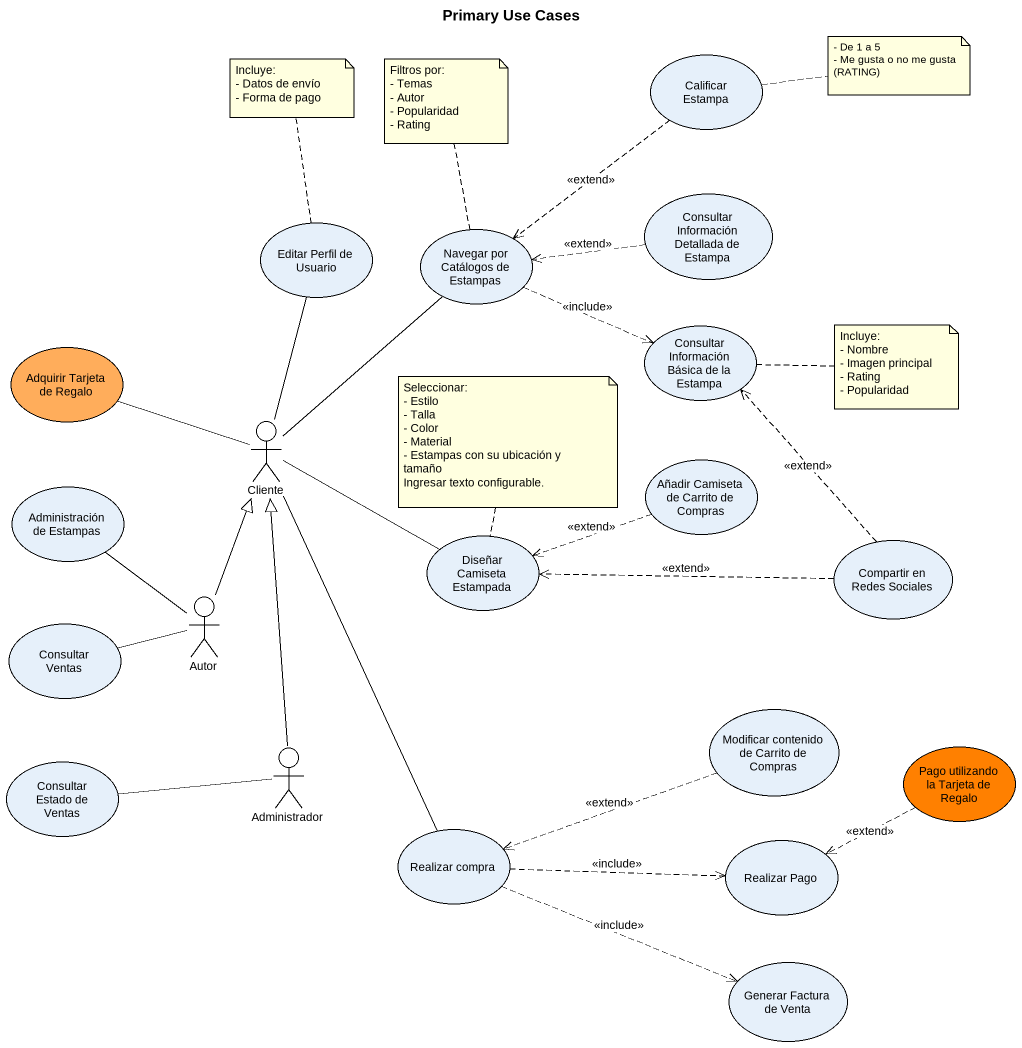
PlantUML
@startuml
title Primary Use Cases
usecase "Calificar Estampa" as Calificar_Estampa
usecase "Editar Perfil de Usuario" as Editar_Perfil_de_Usuario
usecase "Navegar por Catálogos de Estampas" as Navegar_por_Catálogos_de
usecase "Consultar Información Detallada de Estampa" as Consultar_Información
usecase "Consultar Información Básica de la Estampa" as Consultar_Información_2
usecase "Adquirir Tarjeta de Regalo" as Adquirir_Tarjeta_de_Regalo #FFAD5B
actor Cliente
usecase "Añadir Camiseta de Carrito de Compras" as Añadir_Camiseta_de_Carrito
usecase "Administración de Estampas" as Administración_de_Estampas
usecase "Diseñar Camiseta Estampada" as Diseñar_Camiseta_Estampada
usecase "Compartir en Redes Sociales" as Compartir_en_Redes_Sociales
actor Autor
usecase "Consultar Ventas" as Consultar_Ventas
usecase "Modificar contenido de Carrito de Compras" as Modificar_contenido_de
actor Administrador
usecase "Pago utilizando la Tarjeta de Regalo" as Pago_utilizando_la_Tarjeta #FF8000
usecase "Consultar Estado de Ventas" as Consultar_Estado_de_Ventas
usecase "Realizar compra" as Realizar_compra
usecase "Realizar Pago" as Realizar_Pago
usecase "Generar Factura de Venta" as Generar_Factura_de_Venta
Calificar_Estampa ..> Navegar_por_Catálogos_de : <<extend>>
Navegar_por_Catálogos_de .right.> Consultar_Información_2 : <<include>>
Consultar_Información .left.> Navegar_por_Catálogos_de : <<extend>>
Cliente -up- Editar_Perfil_de_Usuario
Cliente -up- Navegar_por_Catálogos_de
Cliente -left- Adquirir_Tarjeta_de_Regalo
Cliente -right- Diseñar_Camiseta_Estampada
Cliente -- Realizar_compra
Añadir_Camiseta_de_Carrito .left.> Diseñar_Camiseta_Estampada : <<extend>>
Compartir_en_Redes_Sociales .up.> Consultar_Información_2 : <<extend>>
Compartir_en_Redes_Sociales .left.> Diseñar_Camiseta_Estampada : <<extend>>
Autor -up-|> Cliente
Autor -up- Administración_de_Estampas
Autor -left- Consultar_Ventas
Modificar_contenido_de .left.> Realizar_compra : <<extend>>
Administrador -up-|> Cliente
Administrador -left- Consultar_Estado_de_Ventas
Pago_utilizando_la_Tarjeta .left.> Realizar_Pago : <<extend>>
Realizar_compra .right.> Realizar_Pago : <<include>>
Realizar_compra .right.> Generar_Factura_de_Venta : <<include>>
note right of Calificar_Estampa
  - De 1 a 5
  - Me gusta o no me gusta
  (RATING)
end note
note top of Editar_Perfil_de_Usuario
  Incluye:
  - Datos de envío
  - Forma de pago
end note
note top of Navegar_por_Catálogos_de
  Filtros por:
  - Temas
  - Autor
  - Popularidad
  - Rating
end note
note right of Consultar_Información_2
  Incluye:
  - Nombre
  - Imagen principal
  - Rating
  - Popularidad
end note
note top of Diseñar_Camiseta_Estampada
  Seleccionar:
  - Estilo
  - Talla
  - Color
  - Material
  - Estampas con su ubicación y tamaño
  Ingresar texto configurable.
end note
@enduml
